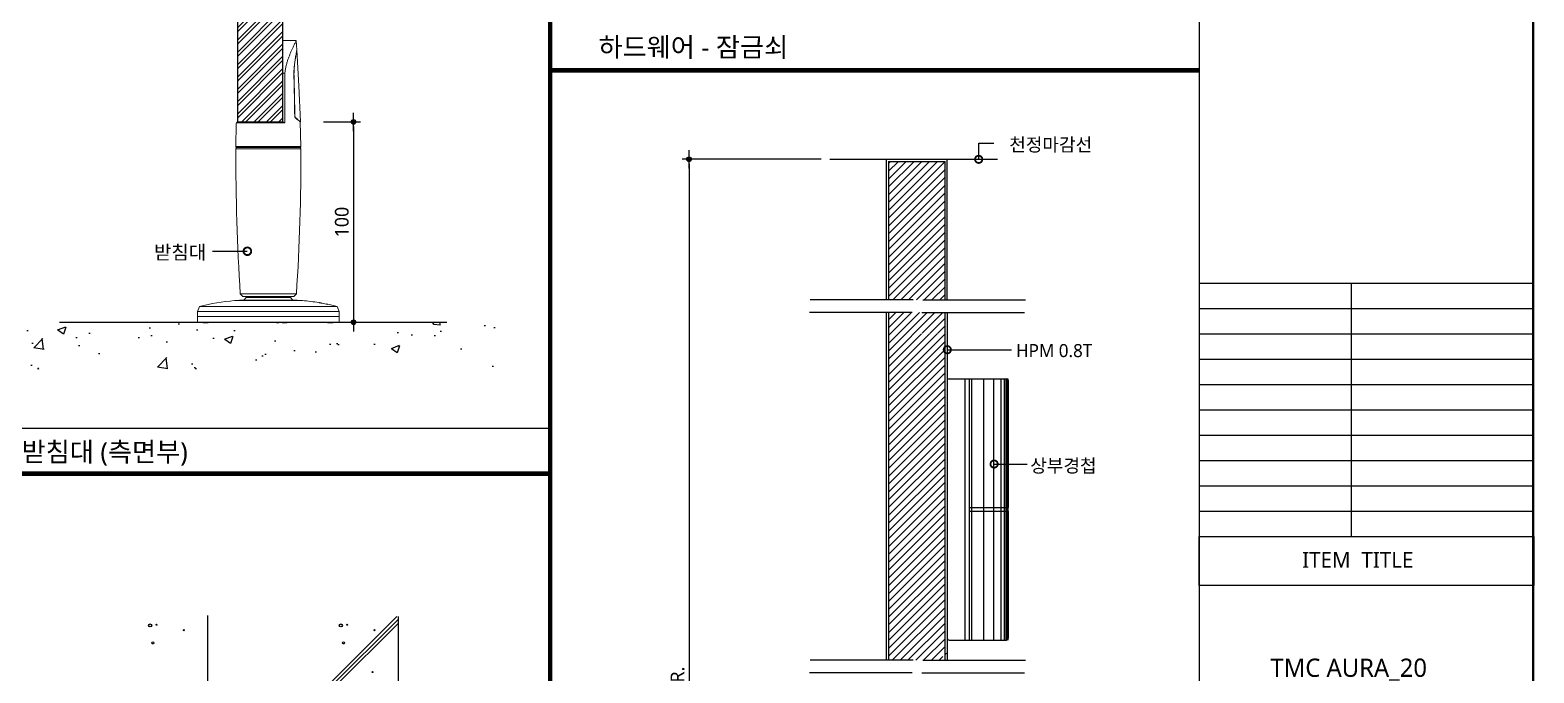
# Model space of a CAD drawing. Extents: x -256 to 8104, y -176 to 5714.
# Drawn here: x 4694 to 7984, y 2333 to 3740 of the extents above; entities that cross this region are included whole.
import ezdxf
from ezdxf.enums import TextEntityAlignment as Align

# ---------------------------------------------------------------- set-up
doc = ezdxf.new("R2010")
doc.units = 0
doc.header["$LTSCALE"] = 30
doc.linetypes.add('CEN', pattern=[62, 60, -1, 0, -1])
doc.layers.get('0').update_dxf_attribs({"linetype": 'CONTINUOUS'})
doc.layers.get('DEFPOINTS').update_dxf_attribs({"linetype": 'CONTINUOUS'})
for name, color, linetype in [('C', 2, 'CONTINUOUS'), ('curior-0Line', 252, 'CONTINUOUS'), ('DIM', 7, 'CONTINUOUS'), ('FIN', 5, 'CONTINUOUS'), ('HAT', 8, 'CONTINUOUS'), ('TIT', 3, 'CONTINUOUS'), ('문자', 3, 'CONTINUOUS'), ('부자재', 4, 'CONTINUOUS'), ('중심선', 1, 'CEN'), ('치수', 1, 'CONTINUOUS'), ('판넬', 2, 'CONTINUOUS'), ('해치', 8, 'CONTINUOUS')]:
    doc.layers.add(name, color=color, linetype=linetype)
doc.styles.add('돋움', font='malgun.ttf')
doc.dimstyles.new('10', dxfattribs={"dimscale": 10, "dimtxt": 3, "dimasz": 1, "dimexe": 1.5, "dimexo": 2, "dimgap": 1, "dimtad": 1, "dimdec": 0, "dimlunit": 6, "dimtxsty": '돋움', "dimblk": 'DIMDOT', "dimcen": -1, "dimdle": 1.5, "dimclrt": 3, "dimazin": 3, "dimtfac": 1, "dimtdec": 0, "dimtix": 1, "dimtmove": 2, "dimatfit": 3, "dimldrblk": 'DIMDOT', "dimarcsym": 0})
pattern_1 = [(45, (190803.934, 139.989), (-8.55643, 8.55643), [])]

# ---------------------------------------------------------------- blocks, each defined once
blk = doc.blocks.new('DIMDOT')
at = {"linetype": 'Continuous'}
blk.add_line((-2, 0), (2, 0), dxfattribs=at)
for radius in [0.5, 0.25]:
    blk.add_circle((0, 0), radius, dxfattribs=at)
blk = doc.blocks.new('*D547')
at = {"layer": 'DEFPOINTS', "color": 0}
for p in [(204766.2, 3633.1), (204457.4, 1329.8), (204766.2, 1329.8)]:
    blk.add_point(p, dxfattribs=at)
at = {"layer": 'DIM', "color": 0, "lineweight": -2, "ltscale": 10}
for p, q in [((204746.2, 3633.1), (204442.4, 3633.1)), ((204457.4, 3623.1), (204457.4, 1339.8)), ((204746.2, 1329.8), (204442.4, 1329.8))]:
    blk.add_line(p, q, dxfattribs=at)
at = {"layer": 'DIM', "color": 0, "lineweight": -2, "xscale": 10, "yscale": 10, "zscale": 10}
for p, rotation in [((204457.4, 3633.1), 90), ((204457.4, 1329.8), 270)]:
    blk.add_blockref('DIMDOT', p, dxfattribs=dict(at, rotation=rotation))
at = {"layer": 'DIM', "color": 3, "insert": (204432.2, 2481.4), "char_height": 30, "attachment_point": 5, "rotation": 90, "style": '돋움'}
blk.add_mtext('VAR.', dxfattribs=at)
blk = doc.blocks.new('A$C13EB2441')
for p, q in [((0.837, 7.375), (0.837, 14.115)), ((0.837, 6.74), (0.837, 0))]:
    blk.add_line(p, q)
blk = doc.blocks.new('_DOTSMALL')
at = {"color": 0, "linetype": 'ByBlock', "const_width": 0.5}
blk.add_lwpolyline([(-0.0625, 0, 1), (0.0625, 0, 1)], format="xyb", close=True, dxfattribs=at)
blk = doc.blocks.new('A$C63EC304E')
at = {"layer": '치수', "color": 1, "xscale": 2.5, "yscale": 2.5, "zscale": 2.5, "rotation": 234.3098741996962}
blk.add_blockref('_DOTSMALL', (0.31, 0.31), dxfattribs=at)
blk = doc.blocks.new('A$C2BC9653E')
at = {"layer": '치수', "xscale": 0.3333333333333333, "yscale": 0.3333333333333333, "zscale": 0.3333333333333333}
blk.add_blockref('A$C63EC304E', (0, 0), dxfattribs=at)
blk = doc.blocks.new('A$C7FC71301')
at = {"layer": '치수', "rotation": 180}
blk.add_blockref('A$C2BC9653E', (0.208, 0.208), dxfattribs=at)
blk = doc.blocks.new('A$C4A20372B')
at = {"layer": '치수'}
blk.add_blockref('A$C7FC71301', (0, 0), dxfattribs=at)
blk = doc.blocks.new('A$C566469F5')
at = {"layer": '치수'}
blk.add_blockref('A$C4A20372B', (0, 0), dxfattribs=at)
blk = doc.blocks.new('A$C7E317CD4')
at = {"layer": '해치', "xscale": 2, "yscale": 2, "zscale": 2}
blk.add_blockref('A$C566469F5', (0, 0), dxfattribs=at)
blk = doc.blocks.new('A$C601D7F27')
at = {"layer": '치수'}
blk.add_blockref('A$C7E317CD4', (0, 0), dxfattribs=at)
blk = doc.blocks.new('A$C38802C08')
at = {"layer": '치수'}
blk.add_blockref('A$C601D7F27', (0, 0), dxfattribs=at)
blk = doc.blocks.new('*D549')
at = {"layer": 'DEFPOINTS', "color": 0}
for p in [(203637.3, 3714.7), (203580.5, 3276.5), (203723.4, 3276.5)]:
    blk.add_point(p, dxfattribs=at)
at = {"layer": 'DIM', "color": 0, "lineweight": -2, "ltscale": 10}
for p, q in [((203657.3, 3714.7), (203738.4, 3714.7)), ((203723.4, 3704.7), (203723.4, 3286.5)), ((203600.5, 3276.5), (203738.4, 3276.5))]:
    blk.add_line(p, q, dxfattribs=at)
at = {"layer": 'DIM', "color": 0, "lineweight": -2, "xscale": 10, "yscale": 10, "zscale": 10}
for p, rotation in [((203723.4, 3714.7), 90), ((203723.4, 3276.5), 270)]:
    blk.add_blockref('DIMDOT', p, dxfattribs=dict(at, rotation=rotation))
at = {"layer": 'DIM', "color": 3, "insert": (203697.8, 3495.6), "char_height": 30, "attachment_point": 5, "rotation": 90, "style": '돋움'}
blk.add_mtext('100', dxfattribs=at)
blk = doc.blocks.new('AURA_20', base_point=(198321.5, 175.8))
at = {"layer": 'HAT'}
h = blk.add_hatch(dxfattribs=at)
h.set_pattern_fill('ANSI32', color=256, scale=2, style=0)
h.set_pattern_definition([(45, (190022.86, -100.185), (-13.470384, 13.470384), []), (45, (190031.84, -100.185), (-13.470384, 13.470384), [])])
h.paths.add_polyline_path([(203469.3, 3714.7), (203568.8, 3714.7), (203568.8, 4029.1), (203469.3, 4029.1)])
at = {"layer": 'HAT', "transparency": 33554687}
h = blk.add_hatch(dxfattribs=at)
h.set_pattern_fill('ANSI31', color=256, scale=3.811219)
h.set_pattern_definition(pattern_1)
h.paths.add_polyline_path([(204947.4, 3325.4), (204968.6, 3325.4), (205017.5, 3325.4), (205017.5, 3628.3), (204893.6, 3628.3), (204893.6, 3325.4)])
at = {"layer": 'HAT'}
h = blk.add_hatch(dxfattribs=at)
h.set_pattern_fill('ANSI31', color=256, scale=3.811219, style=0)
h.set_pattern_definition(pattern_1)
edge = h.paths.add_edge_path()
edge.add_line((205017.5, 3251.2), (204960.9, 3251.2))
edge.add_arc((204958.9, 3251.2), 1.99, -54.3099, 0, ccw=False)
edge.add_arc((204958.9, 3251.2), 1.99, 125.6901, 305.6901, ccw=False)
edge.add_arc((204958.9, 3251.2), 1.99, 0, 125.6901, ccw=False)
edge.add_line((204960.9, 3251.2), (205017.5, 3251.2))
edge.add_line((205017.5, 3251.2), (205017.5, 3297.7))
edge.add_line((205017.5, 3297.7), (205007.7, 3297.7))
edge.add_spline(control_points=[(205005, 3290.3), (205005.9, 3292.8), (205006.8, 3295.3), (205007.7, 3297.7)], knot_values=[0, 0, 0, 0, 0.152076, 0.152076, 0.152076, 0.152076], degree=3, periodic=0)
edge.add_line((205007.7, 3297.7), (204955.6, 3297.7))
edge.add_line((204955.6, 3297.7), (204955.6, 2536.9))
edge.add_line((204955.6, 2536.9), (205009.6, 2536.9))
edge.add_spline(control_points=[(205009.6, 2536.9), (205012.7, 2545.2), (205015.5, 2552.7), (205017.5, 2556.3)], knot_values=[0.152076, 0.152076, 0.152076, 0.152076, 0.673721, 0.673721, 0.673721, 0.673721], degree=3, periodic=0)
edge.add_spline(control_points=[(205019.8, 2536.9), (205020.3, 2546.4), (205021.3, 2561), (205018.6, 2558.2), (205017.5, 2556.3)], knot_values=[0.673721, 0.673721, 0.673721, 0.673721, 1.332503, 1.60798, 1.60798, 1.60798, 1.60798], degree=3, periodic=0)
edge.add_line((205017.5, 2556.3), (205017.5, 3251.2))
h.paths.add_polyline_path([(204955.6, 3297.7), (204893.6, 3297.7), (204893.6, 2536.9), (204955.6, 2536.9)])
at = {"layer": '해치'}
h = blk.add_hatch(dxfattribs=at)
h.set_pattern_fill('AR-CONC', color=256, style=0)
h.set_pattern_definition([(50, (201561.03, 1739.8), (182.185, -15.939), [19.05, -209.55]), (355, (201561.03, 1739.8), (-35.243, 191.057), [15.24, -167.64]), (100.451, (201576.2, 1738.48), (146.943, 175.117), [16.19, -178.09]), (46.184, (201561.03, 1790.6), (271.079, -42.042), [28.575, -314.325]), (96.636, (201583.62, 1787.1), (237.404, 247.426), [24.285, -267.135]), (351.184, (201561.03, 1790.6), (237.405, 247.425), [22.86, -251.46]), (21, (201586.43, 1777.9), (151.615, -102.2655), [19.05, -209.55]), (326, (201586.43, 1777.9), (61.802, 184.188), [15.24, -167.64]), (71.4514, (201599.06, 1769.38), (213.416, 81.923), [16.19, -178.09]), (37.5, (201561.027, 1739.805), (3.0886, 84.555), [0, -165.608, 0, -170.18, 0, -168.275]), (7.5, (201561.03, 1739.805), (66.8197, 100.1806), [0, -97.028, 0, -161.798, 0, -64.135]), (327.5, (201504.385, 1739.805), (135.5906, -5.7287), [0, -63.5, 0, -198.12, 0, -262.89]), (317.5, (201478.98, 1739.8), (148.129, 25.4265), [0, -82.55, 0, -131.572, 0, -186.69])])
h.paths.add_polyline_path([(204040.6, 3173.6), (204040.6, 3276.5), (202990.4, 3276.5), (202990.4, 3173.6)])
at = {"color": 2}
for p, q in [((204765.4, 3633.1), (205131.8, 3633.1)), ((203079.8, 3276.5), (203927.4, 3276.5))]:
    blk.add_line(p, q, dxfattribs=at)
at = {"color": 8}
blk.add_line((202768.2, 3045), (204153.5, 3045), dxfattribs=at)
blk.add_line((203821.4, 1855.9), (203821.4, 2632.7))
at = {"color": 2}
for points in [[(198320.8, 5714.2), (205573.1, 5714.2), (205573.1, 175.8), (198320.8, 175.8)], [(198320.8, 5714.2), (205573.1, 5714.2), (205573.1, 175.8), (198320.8, 175.8)], [(198320.8, 5714.2), (206302.7, 5714.2), (206302.7, 175.8), (198320.8, 175.8)]]:
    blk.add_lwpolyline(points, close=True, dxfattribs=at)
at = {"color": 8, "const_width": 10}
for points in [[(204153.5, 175.8), (204153.5, 5714.2)], [(204153.5, 3827.8), (205573.1, 3827.8)], [(198368.9, 2945), (204153.5, 2945)]]:
    blk.add_lwpolyline(points, dxfattribs=at)
at = {"layer": 'C'}
for p, q in [((204893.6, 3628.3), (204893.6, 3325.4)), ((204893.6, 3628.3), (205017.5, 3628.3)), ((205017.5, 3325.4), (205017.5, 3628.3)), ((204893.6, 3297.7), (204893.6, 2536.9)), ((205017.5, 2536.9), (205017.5, 3297.7))]:
    blk.add_line(p, q, dxfattribs=at)
at = {"layer": 'curior-0Line'}
for p, q in [((205573.1, 5714.2), (205573.1, 176.6)), ((205573.5, 3361.7), (206305.6, 3361.7)), ((205905.7, 3361.7), (205905.7, 2808)), ((205573.5, 3306.3), (206305.6, 3306.3)), ((205573.5, 3251), (206305.6, 3251)), ((205573.5, 3195.6), (206305.6, 3195.6)), ((205573.5, 3140.2), (206305.6, 3140.2)), ((205573.5, 3084.8), (206305.6, 3084.8)), ((205573.5, 3029.5), (206305.6, 3029.5)), ((205573.5, 2974.1), (206305.6, 2974.1)), ((205573.5, 2918.7), (206305.6, 2918.7)), ((205573.5, 2863.3), (206305.6, 2863.3)), ((205573.5, 2808), (206305.6, 2808))]:
    blk.add_line(p, q, dxfattribs=at)
for points in [[(206305.6, 5714.2), (205573.1, 5714.2), (205573.1, 175.8), (206305.6, 175.8)], [(205573.5, 2808), (206305.6, 2808), (206305.6, 2700.2), (205573.5, 2700.2)]]:
    blk.add_lwpolyline(points, close=True, dxfattribs=at)
at = {"layer": 'FIN', "color": 4, "linetype": 'Continuous', "lineweight": 15}
for p, q in [((203598.1, 3892.8), (203568.8, 3892.8)), ((203568.8, 3892.8), (203568.8, 3821.1)), ((203599.2, 3872.3), (203598.1, 3892.7)), ((203469.3, 3714.7), (203467, 3712.5)), ((203469.3, 3714.7), (203568.8, 3714.7)), ((203608.2, 3661.3), (203606.9, 3714.7)), ((203468.3, 3658.7), (203605.8, 3658.7)), ((203475.7, 3338.4), (203481.1, 3333)), ((203593, 3333), (203481.1, 3333)), ((203488.7, 3330.8), (203483.6, 3324.9)), ((203590.5, 3324.9), (203483.6, 3324.9)), ((203488.7, 3333), (203488.7, 3330.8)), ((203488.7, 3330.8), (203585.4, 3330.8)), ((203585.4, 3330.8), (203585.4, 3333)), ((203590.5, 3324.9), (203585.4, 3330.8)), ((203593, 3333), (203598.4, 3338.4)), ((203386.7, 3310.8), (203381.8, 3300.2)), ((203381.8, 3300.2), (203381.8, 3289.3)), ((203692.2, 3300.2), (203687.4, 3310.8)), ((203692.2, 3289.3), (203692.2, 3300.2)), ((203381.8, 3289.3), (203381.8, 3276.5)), ((203381.8, 3276.5), (203692.2, 3276.5)), ((203692.2, 3276.5), (203692.2, 3289.3))]:
    blk.add_line(p, q, dxfattribs=at)
at = {"layer": 'FIN', "linetype": 'Continuous', "lineweight": 15}
for p, q in [((203573, 3821.1), (203568.8, 3821.1)), ((203592.7, 3819.1), (203593, 3819.1)), ((203593.4, 3793.7), (203593.7, 3793.7)), ((203594.4, 3742.8), (203594.7, 3742.8)), ((203594.6, 3728), (203595, 3728)), ((203594.7, 3727.8), (203595, 3727.8)), ((203596.8, 3723.7), (203596.2, 3723.7)), ((203573.4, 3712.5), (203467, 3712.5)), ((203606.4, 3715.2), (203606.9, 3715.2)), ((203465.8, 3661.3), (203608.2, 3661.3)), ((203608.3, 3656.2), (203465.8, 3656.2)), ((203611.3, 3323.8), (203462.7, 3323.8)), ((203464.7, 3323.9), (203609.4, 3323.9)), ((203475.7, 3338.4), (203598.4, 3338.4)), ((203692.2, 3300.2), (203381.8, 3300.2)), ((203386.7, 3310.8), (203687.4, 3310.8)), ((203692.2, 3289.3), (203381.8, 3289.3)), ((203381.8, 3289.3), (203692.2, 3289.3)), ((203394.5, 3275.5), (203394.5, 3276.5)), ((203394.6, 3275.5), (203394.5, 3275.5)), ((203394.6, 3275.5), (203394.6, 3276.5)), ((203405.3, 3275.5), (203394.6, 3275.5)), ((203405.3, 3275.5), (203405.3, 3276.5)), ((203405.4, 3275.5), (203405.3, 3275.5)), ((203405.4, 3275.5), (203405.4, 3276.5)), ((203554.8, 3275.5), (203554.8, 3276.5)), ((203559.9, 3275.5), (203554.8, 3275.5)), ((203559.9, 3275.5), (203559.9, 3276.5)), ((203567, 3275.5), (203567, 3276.5)), ((203567.1, 3275.5), (203567.1, 3276.5)), ((203567.3, 3275.5), (203567.3, 3276.5)), ((203567.8, 3275.5), (203567.8, 3276.5)), ((203570, 3275.5), (203567.8, 3275.5)), ((203570, 3275.5), (203570, 3276.5)), ((203570.8, 3275.5), (203570, 3275.5)), ((203570.8, 3275.5), (203570.8, 3276.5)), ((203571.5, 3275.5), (203570.8, 3275.5)), ((203571.5, 3275.5), (203571.5, 3276.5)), ((203571.8, 3275.5), (203571.5, 3275.5)), ((203571.8, 3275.5), (203571.8, 3276.5)), ((203572, 3275.5), (203571.8, 3275.5)), ((203572.1, 3275.5), (203572.1, 3276.5)), ((203573.6, 3275.5), (203573.6, 3276.5)), ((203575.5, 3275.5), (203575.5, 3276.5)), ((203575.5, 3275.5), (203575.5, 3276.5)), ((203576.2, 3275.5), (203575.6, 3275.5)), ((203576.2, 3275.5), (203576.2, 3276.5)), ((203576.6, 3275.5), (203576.2, 3275.5)), ((203576.6, 3275.5), (203576.6, 3276.5)), ((203577.3, 3275.5), (203576.6, 3275.5)), ((203577.3, 3275.5), (203577.3, 3276.5)), ((203666.7, 3275.5), (203666.7, 3276.5)), ((203668.4, 3275.5), (203668.4, 3276.5)), ((203672.3, 3275.5), (203672.3, 3276.5)), ((203676.1, 3275.5), (203676.1, 3276.5)), ((203677.9, 3275.5), (203677.9, 3276.5))]:
    blk.add_line(p, q, dxfattribs=at)
at = {"layer": 'FIN', "color": 4, "linetype": 'Continuous', "lineweight": 15, "flags": 128}
for points in [[(203607, 3715.2), (203603.7, 3793.5), (203599.3, 3871.8)], [(203467, 3712.5), (203466.9, 3710.7), (203465.9, 3661.3)]]:
    blk.add_lwpolyline(points, dxfattribs=at)
at = {"layer": 'FIN', "color": 4, "linetype": 'Continuous', "lineweight": 15}
for centre, radius, start, end in [((203468.4, 3661.2), 2.54, 179.2415, 270), ((203468.3, 3656.1), 2.54, 90, 179.3579), ((208506.9, 3653.7), 5041.1, 179.9718, 183.5859), ((198781.2, 3646.9), 4827.1, 356.3354, 0.1097), ((203605.7, 3661.2), 2.54, 270, 0.7585), ((203605.8, 3656.1), 2.54, 0.6421, 90), ((203488.7, 2943), 381.6, 93.8991, 105.5006), ((203464.8, 3322.4), 1.53, 94.7479, 116.6788), ((203488.7, 3034.4), 290.5, 91.0115, 94.7479), ((203585.4, 3034.4), 290.5, 85.2521, 88.9885), ((203609.3, 3322.4), 1.53, 63.3212, 85.2521), ((203585.4, 2943), 381.6, 80.5831, 86.1009), ((203585.4, 2943), 381.6, 74.4994, 78.127)]:
    blk.add_arc(centre, radius, start, end, dxfattribs=at)
at = {"layer": 'FIN', "linetype": 'Continuous', "lineweight": 15}
for points, knots in [([(203573, 3821.1), (203573.3, 3823.5), (203573.8, 3828.3), (203575.3, 3835.5), (203577.1, 3842.5), (203579.2, 3849.5), (203581.7, 3856.3), (203584.3, 3863), (203587, 3869.5), (203589.7, 3875.5), (203592.3, 3880.9), (203594.4, 3885.4), (203596.2, 3888.9), (203597.3, 3891.2), (203598, 3892.5), (203598.1, 3892.7), (203598.1, 3892.7)], [0, 0, 0, 0, 0.0728557, 0.145726, 0.2204904, 0.2952636, 0.3731809, 0.4510923, 0.5310454, 0.610964, 0.6872809, 0.764789, 0.8294418, 0.895744, 0.9479363, 1, 1, 1, 1]), ([(203599.3, 3872.3), (203599.3, 3872.4), (203599.3, 3872.5), (203599.2, 3871.6), (203598.8, 3869.7), (203598.3, 3867), (203597.6, 3863), (203596.7, 3857.9), (203595.8, 3852.6), (203594.7, 3845.4), (203593.7, 3837), (203593, 3827.5), (203592.8, 3822), (203592.7, 3819.2)], [0, 0, 0, 0, 0.009684, 0.084411, 0.139342, 0.19575, 0.292674, 0.392034, 0.480465, 0.568929, 0.750269, 0.874667, 1, 1, 1, 1]), ([(203599.3, 3871.8), (203599.3, 3871.7), (203599.3, 3871.5), (203599, 3870), (203598.6, 3867.9), (203598.1, 3864.6), (203597.3, 3860.5), (203596.6, 3856), (203595.6, 3849.9), (203594.5, 3841.5), (203593.4, 3830.6), (203593.2, 3823), (203593, 3819.1)], [0, 0, 0, 0, 0.065081, 0.114014, 0.164283, 0.248685, 0.335215, 0.413903, 0.492623, 0.653874, 0.825661, 1, 1, 1, 1]), ([(203573.4, 3712.5), (203573.4, 3713.2), (203573.4, 3731.7), (203573.2, 3767.9), (203573.1, 3803.3), (203573, 3821.1)], [0, 0, 0, 0, 0.020119, 0.51001, 1, 1, 1, 1]), ([(203592.7, 3819.2), (203593, 3808.9), (203593.5, 3788), (203594.2, 3757.7), (203594.5, 3737.6), (203594.7, 3728)], [0, 0, 0, 0, 0.338608, 0.686805, 1, 1, 1, 1]), ([(203593, 3819.1), (203593.2, 3814.9), (203593.3, 3808.5), (203593.5, 3800), (203593.6, 3795.8), (203593.7, 3793.7)], [0, 0, 0, 0, 0.499998, 0.749999, 1, 1, 1, 1]), ([(203593.7, 3793.7), (203593.8, 3789.4), (203594, 3781), (203594.3, 3764), (203594.6, 3751.3), (203594.7, 3742.8)], [0, 0, 0, 0, 0.250195, 0.500389, 1, 1, 1, 1]), ([(203596.6, 3723.3), (203596.3, 3723.6), (203595.6, 3724.3), (203595, 3725.8), (203594.7, 3727.2), (203594.7, 3727.8), (203594.7, 3728)], [0, 0, 0, 0, 0.3337457, 0.6692692, 0.9101086, 1, 1, 1, 1]), ([(203595, 3727.8), (203595.1, 3727.4), (203595.1, 3726.4), (203595.6, 3725.2), (203596.2, 3724.3), (203596.6, 3723.9), (203596.8, 3723.7)], [0, 0, 0, 0, 0.257997, 0.515126, 0.793816, 1, 1, 1, 1]), ([(203596.6, 3723.3), (203597.9, 3722.2), (203600.5, 3720.1), (203603.7, 3717.4), (203605.7, 3715.7), (203606.7, 3715), (203607.1, 3714.6), (203606.9, 3714.7), (203606.9, 3714.7)], [0, 0, 0, 0, 0.2109513, 0.4254062, 0.683951, 0.8181289, 0.9522979, 1, 1, 1, 1]), ([(203596.8, 3723.7), (203598.3, 3722.5), (203601.3, 3720), (203604.5, 3717.3), (203606.6, 3715.5), (203606.8, 3715.3), (203606.9, 3715.2)], [0, 0, 0, 0, 0.25138, 0.508909, 0.760628, 1, 1, 1, 1]), ([(203567.3, 3275.5), (203567.2, 3275.5), (203567.1, 3275.5), (203567.1, 3275.5), (203567.1, 3275.5)], [0, 0, 0, 0, 0.557964, 1, 1, 1, 1]), ([(203567.8, 3275.5), (203567.7, 3275.5), (203567.5, 3275.5), (203567.4, 3275.5), (203567.3, 3275.5)], [0, 0, 0, 0, 0.561741, 1, 1, 1, 1]), ([(203573.6, 3275.5), (203573.3, 3275.5), (203572.8, 3275.5), (203572.3, 3275.5), (203572.1, 3275.5)], [0, 0, 0, 0, 0.560188, 1, 1, 1, 1]), ([(203575.5, 3275.5), (203575.1, 3275.5), (203574.5, 3275.5), (203573.9, 3275.5), (203573.6, 3275.5)], [0, 0, 0, 0, 0.559958, 1, 1, 1, 1]), ([(203668.4, 3275.5), (203667.8, 3275.5), (203666.8, 3275.5), (203666.7, 3275.5), (203666.7, 3275.5)], [0, 0, 0, 0, 0.558554, 1, 1, 1, 1]), ([(203669.9, 3275.5), (203669.3, 3275.5), (203668.4, 3275.5), (203667.7, 3275.5), (203667.5, 3275.5)], [0, 0, 0, 0, 0.558511, 1, 1, 1, 1]), ([(203672.3, 3275.5), (203671.5, 3275.5), (203670.1, 3275.5), (203668.9, 3275.5), (203668.4, 3275.5)], [0, 0, 0, 0, 0.559859, 1, 1, 1, 1]), ([(203676.1, 3275.5), (203675.4, 3275.5), (203674.3, 3275.5), (203672.9, 3275.5), (203672.3, 3275.5)], [0, 0, 0, 0, 0.558977, 1, 1, 1, 1]), ([(203677.9, 3275.5), (203677.8, 3275.5), (203677.6, 3275.5), (203676.6, 3275.5), (203676.1, 3275.5)], [0, 0, 0, 0, 0.559094, 1, 1, 1, 1])]:
    blk.add_open_spline(points, degree=3, knots=knots, dxfattribs=at)
at = {"layer": 'FIN', "color": 4, "linetype": 'Continuous', "lineweight": 15}
for points, knots in [([(203568.8, 3821.1), (203568.8, 3814.8), (203568.8, 3802.7), (203568.8, 3785), (203568.8, 3767.4), (203568.8, 3749.7), (203568.8, 3732), (203568.8, 3720.4), (203568.8, 3714.7)], [0, 0, 0, 0, 0.175429, 0.342116, 0.500062, 0.672632, 0.839276, 1, 1, 1, 1]), ([(203647.8, 3319.5), (203647.8, 3319.5), (203647.8, 3319.5), (203647.9, 3319.5), (203648.2, 3319.4), (203648.2, 3319.4)], [0, 0, 0, 0, 0.110152, 0.664814, 1, 1, 1, 1]), ([(203648.2, 3319.4), (203648.4, 3319.4), (203648.8, 3319.3), (203649.6, 3319.2), (203650.4, 3319), (203651.2, 3318.9), (203651.6, 3318.8), (203651.7, 3318.8)], [0, 0, 0, 0, 0.2159727, 0.4318558, 0.6498983, 0.8698049, 1, 1, 1, 1]), ([(203654.7, 3318.2), (203654.1, 3318.3), (203653.1, 3318.4), (203652.1, 3318.6), (203651.7, 3318.7)], [0, 0, 0, 0, 0.585266, 1, 1, 1, 1]), ([(203651.7, 3318.7), (203651.7, 3318.7), (203651.7, 3318.6), (203651.7, 3318.5), (203651.7, 3318.4)], [0, 0, 0, 0, 0.495973, 1, 1, 1, 1]), ([(203651.7, 3318.4), (203652.1, 3318.3), (203653.1, 3318.2), (203654.1, 3318), (203654.7, 3317.9)], [0, 0, 0, 0, 0.405872, 1, 1, 1, 1]), ([(203667, 3315.6), (203664.8, 3316.1), (203660.7, 3316.9), (203656.7, 3317.7), (203654.7, 3318.1)], [0, 0, 0, 0, 0.528575, 1, 1, 1, 1]), ([(203654.7, 3317.9), (203654.7, 3317.9), (203654.7, 3317.9), (203654.7, 3318), (203654.7, 3318)], [0, 0, 0, 0, 0.517301, 1, 1, 1, 1]), ([(203654.7, 3318), (203656.7, 3317.6), (203660.7, 3316.8), (203664.8, 3316), (203667, 3315.5)], [0, 0, 0, 0, 0.470682, 1, 1, 1, 1]), ([(203667, 3315.5), (203667, 3315.5), (203667, 3315.5), (203667, 3315.6), (203667, 3315.6)], [0, 0, 0, 0, 0.529757, 1, 1, 1, 1])]:
    blk.add_open_spline(points, degree=3, knots=knots, dxfattribs=at)
at = {"layer": 'FIN', "linetype": 'Continuous', "lineweight": 15}
for points in [[(203594.7, 3742.8), (203595, 3728)], [(203595, 3728), (203595, 3727.8)], [(203568.8, 3714.7), (203573.4, 3712.5)], [(203567.7, 3275.5), (203567.5, 3275.5)]]:
    blk.add_open_spline(points, degree=1, dxfattribs=at)
at = {"layer": 'FIN', "color": 4, "linetype": 'Continuous', "lineweight": 15}
for points in [[(203648.2, 3319.4), (203647.9, 3319.5)], [(203651.7, 3318.8), (203654.9, 3318.1)], [(203654.7, 3318.2), (203654.9, 3318.2)]]:
    blk.add_open_spline(points, degree=1, dxfattribs=at)
at = {"layer": '부자재'}
for p, q in [((205022.3, 3149.1), (205022.3, 2585)), ((205026.1, 3152.9), (205151.8, 3152.9)), ((205060.4, 3152.9), (205060.4, 2581.2)), ((205070, 3152.9), (205070, 2581.2)), ((205155.7, 3149.1), (205155.7, 2870.9)), ((205070, 2870.9), (205155.7, 2870.9)), ((205070, 2863.3), (205155.7, 2863.3)), ((205154.5, 2870.9), (205154.5, 2863.3)), ((205155.7, 2863.3), (205155.7, 2585)), ((205026.1, 2581.2), (205151.8, 2581.2))]:
    blk.add_line(p, q, dxfattribs=at)
for centre, start, end in [((205026.1, 3149.1), 90, 180), ((205151.8, 3149.1), 0, 90), ((205026.1, 2585), 180, 270), ((205151.8, 2585), 270, 0)]:
    blk.add_arc(centre, 3.81, start, end, dxfattribs=at)
at = {"layer": '중심선'}
blk.add_line((203403.7, 2635), (203403.7, 903.1), dxfattribs=at)
at = {"layer": '치수'}
for p, q in [((205091, 3633.2), (205091, 3668.5)), ((205091, 3668.5), (205124.4, 3668.5)), ((203415, 3431.8), (203491, 3431.8)), ((205021.3, 3216.4), (205162.4, 3216.4)), ((205123.7, 2966.2), (205196.7, 2966.2))]:
    blk.add_line(p, q, dxfattribs=at)
at = {"layer": '판넬', "color": 1}
for p, q in [((204888.9, 3633.1), (204888.9, 3325.4)), ((205022.3, 3325.4), (205022.3, 3633.1)), ((204888.9, 3297.7), (204888.9, 2536.9)), ((205022.3, 3297.7), (205022.3, 2536.9)), ((204888.9, 3267), (204888.9, 2581)), ((205022.3, 3267), (205022.3, 2581))]:
    blk.add_line(p, q, dxfattribs=at)
blk.add_lwpolyline([(203469.3, 3714.7), (203568.8, 3714.7), (203568.8, 4029.1), (203469.3, 4029.1)], close=True, dxfattribs=at)
at = {"layer": '해치', "color": 3}
blk.add_line((204888.9, 3633.1), (205022.3, 3633.1), dxfattribs=at)
at = {"layer": '해치'}
for p, q in [((205075.8, 2581.2), (205075.8, 3152.9)), ((205102.4, 2581.2), (205102.4, 3152.9)), ((205124.1, 2581.2), (205124.1, 3152.9)), ((205140, 2581.2), (205140, 3152.9)), ((205147.2, 2581.2), (205147.2, 3152.9)), ((205150.8, 2581.2), (205150.8, 3152.9)), ((205153.2, 2581.2), (205153.2, 3152.9)), ((205154.7, 2581.2), (205154.7, 3152.9)), ((205155.2, 2870.9), (205155.2, 3152.9)), ((205155.5, 2870.9), (205155.5, 3152.9)), ((205155.2, 2581.2), (205155.2, 2863.3)), ((205155.5, 2581.2), (205155.5, 2863.3)), ((203665.1, 2479.6), (203818.3, 2632.7)), ((203682.8, 2479.6), (203821.4, 2618.2))]:
    blk.add_line(p, q, dxfattribs=at)
at = {"layer": '해치', "color": 2}
blk.add_line((203674, 2479.6), (203821.4, 2627), dxfattribs=at)
at = {"layer": '해치'}
for centre, radius in [((203278.5, 2613.1), 3.36), ((203292.4, 2614.7), 1.12), ((203352.4, 2602.8), 1.12), ((203695.6, 2613.1), 3.36), ((203709.5, 2614.7), 1.12), ((203769.5, 2602.8), 1.12), ((203284.1, 2574.8), 2.24), ((203701.2, 2574.8), 2.24), ((203765, 2511), 1.12)]:
    blk.add_circle(centre, radius, dxfattribs=at)
at = {"xscale": 33.34816454184198, "yscale": 33.34816454184198, "zscale": 33.34816454184198, "rotation": 270}
for p in [(204722.6, 3353.3), (204720.7, 3325.6), (204722.6, 2564.8), (204720.7, 2537.1)]:
    blk.add_blockref('A$C13EB2441', p, dxfattribs=at)
at = {"layer": '해치', "xscale": -19.0560940239097, "yscale": 19.0560940239097, "zscale": 19.0560940239097, "rotation": 180}
for p in [(205087, 3636.9), (205018.3, 3220.3), (205120.7, 2970.2)]:
    blk.add_blockref('A$C38802C08', p, dxfattribs=at)
at = {"layer": '해치', "xscale": 20, "yscale": 20, "zscale": 20}
blk.add_blockref('A$C38802C08', (203486.9, 3427.6), dxfattribs=at)
at = {"layer": 'curior-0Line', "color": 8, "insert": (205798.5, 2773.8), "char_height": 34.554, "width": 397.448, "attachment_point": 1}
blk.add_mtext('{\\fMalgun Gothic|b0|i0|c129|p50;\\C0;ITEM  TITLE}', dxfattribs=at)
at = {"layer": 'curior-0Line', "color": 3, "insert": (205729.2, 2540.6), "char_height": 40, "width": 510.128, "attachment_point": 1}
blk.add_mtext('{\\F맑은 고딕;TMC AURA_20}', dxfattribs=at)
at = {"layer": 'TIT', "style": '돋움'}
for s, p in [('하드웨어 - 잠금쇠', (204674.2, 3857.3)), ('받침대 (측면부)', (203360.6, 2971.9))]:
    blk.add_text(s, height=42, dxfattribs=at).set_placement(p, align=Align.RIGHT)
at = {"layer": '문자', "style": '돋움'}
for s, height, p in [('천정마감선', 28.9, (205248.4, 3665.3)), ('받침대', 30.34, (203343.9, 3429.9)), ('상부경첩', 28.9, (205276.3, 2962.9))]:
    blk.add_text(s, height=height, dxfattribs=at).set_placement(p, align=Align.MIDDLE)
blk.add_text('HPM 0.8T', height=28.58, dxfattribs=at).set_placement((205172.6, 3200.2))
at = {"layer": 'DIM', "ltscale": 10}
dim = blk.add_linear_dim(base=(203723.4, 3276.5), p1=(203637.3, 3714.7), p2=(203580.5, 3276.5), angle=90, text='100', dimstyle='10', dxfattribs=at)
dim.commit()
dim.dimension.update_dxf_attribs({"geometry": '*D549', "text_midpoint": (203697.8, 3495.6)})
dim = blk.add_linear_dim(base=(204457.4, 1329.8), p1=(204766.2, 3633.1), p2=(204766.2, 1329.8), angle=90, text='VAR.', dimstyle='10', override={"dimtxsty": '돋움'}, dxfattribs=at)
dim.commit()
dim.dimension.update_dxf_attribs({"geometry": '*D547', "text_midpoint": (204432.2, 2481.4)})

msp = doc.modelspace()

# ---------------------------------------------------------------- block references
msp.add_blockref('AURA_20', (0, 0))

doc.saveas('drawing.dxf')
